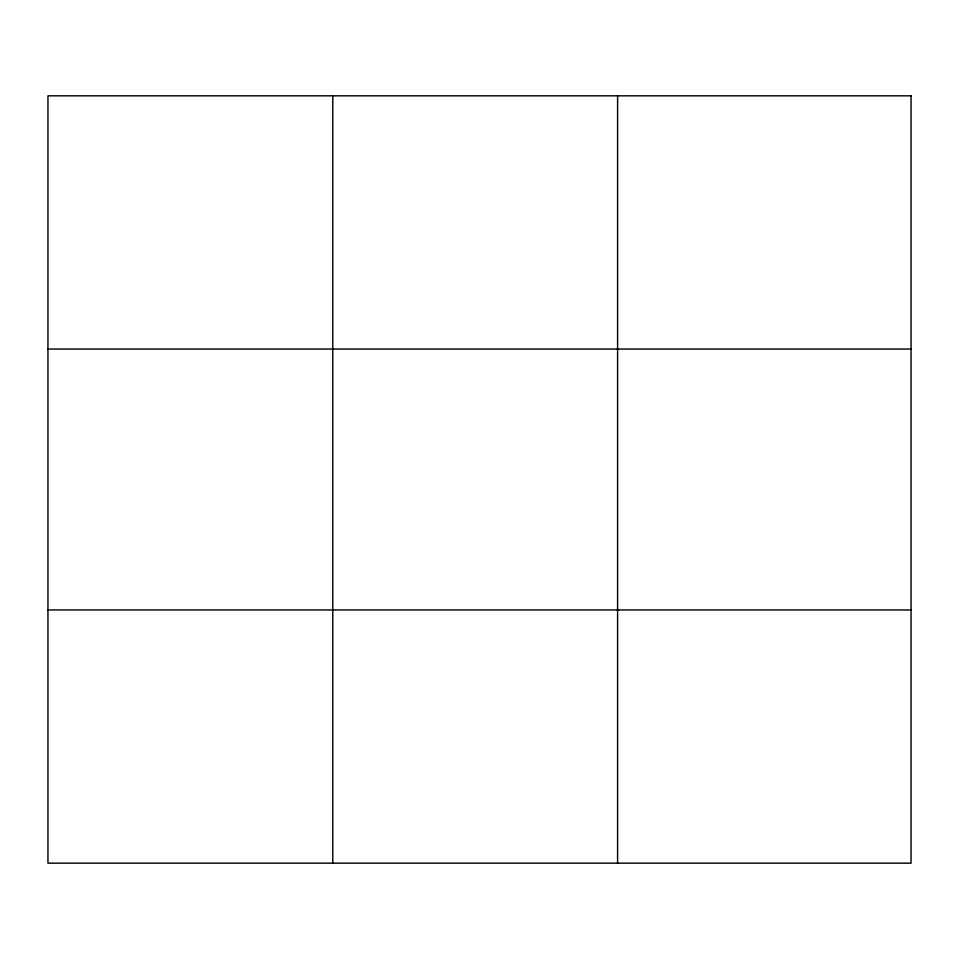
<?xml version="1.0" encoding="UTF-8"?>
<svg xmlns="http://www.w3.org/2000/svg" width="959" height="959" viewBox="0 0 959 959"><rect width="100%" height="100%" fill="white"/><g stroke="black" fill="none" stroke-linecap="round" stroke-linejoin="round"><path stroke-width="1.44" d="M332.773 95.828L332.773 863.172M617.596 95.828L617.596 863.172M47.95 349.052L911.05 349.052M47.95 609.948L911.05 609.948M911.05 95.828L911.05 863.172L47.95 863.172L47.95 95.828L911.05 95.828"/></g></svg>
